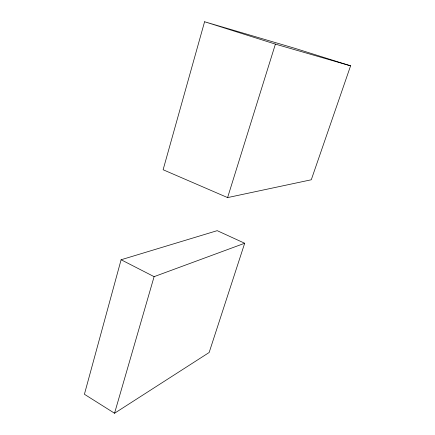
<?xml version="1.0" encoding="UTF-8"?>
<svg xmlns="http://www.w3.org/2000/svg" width="435" height="435" viewBox="0 0 435 435"><rect width="100%" height="100%" fill="white"/><g stroke="black" fill="none" stroke-linecap="round" stroke-linejoin="round"><path stroke-width="0.65" d="M121.104 259.755L84.412 394.273L114.546 413.25L209.148 352.502L244.682 243.252L217.201 230.664L121.104 259.755L154.099 276.66L244.682 243.252M204.586 21.75L163.114 169.742L227.597 197.593L311.281 179.775L350.588 65.837L295.109 48.394L204.586 21.75L275.404 44.109L350.588 65.837M114.546 413.25L154.099 276.66M227.597 197.593L275.404 44.109"/></g></svg>
